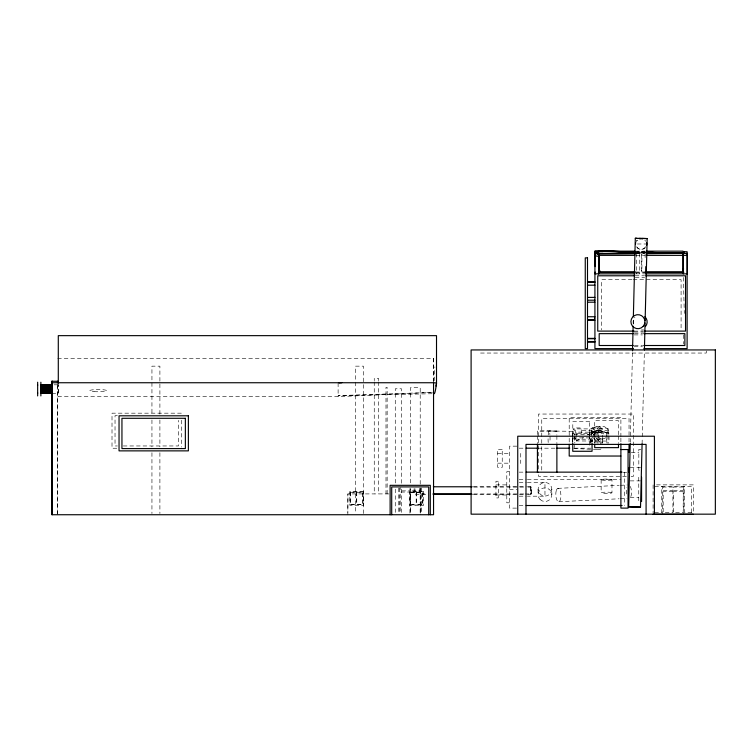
<?xml version="1.0" encoding="UTF-8"?>
<svg xmlns="http://www.w3.org/2000/svg" width="753" height="753" viewBox="0 0 753 753"><rect width="100%" height="100%" fill="white"/><g stroke="black" fill="none" stroke-linecap="round" stroke-linejoin="round"><path stroke-width="0.56" stroke-dasharray="3.77 2.82" d="M57.501 514.732L57.501 383.616M57.717 513.565L57.717 382.731M58.292 392.774L58.292 385.385M433.549 381.573L433.549 358.343L57.717 358.343M589.74 445.287L589.768 437.587M589.768 436.552L589.787 432.184L600.819 430.518A9.817 1.28 -89.8 0 1 602.372 431.431L602.579 433.37L591.689 432.307L593.835 434.905L591.689 432.184L589.787 432.184L589.59 439.206L572.374 439.206L572.374 434.293L589.59 434.293A11.709 5.487 70.6 0 0 589.966 437.126M595.049 443.122L595.077 435.479M595.086 434.387L595.086 432.203L596.997 432.203L601.581 443.272M596.96 443.122L596.988 435.479M596.988 434.387L596.997 432.203M347.839 514.732L347.98 493.912M606.871 435.554L606.796 441.06L576.205 440.947L576.252 437.634M576.271 436.533L576.327 432.128L606.918 432.25L606.89 434.453M602.447 443.122L602.551 435.545M630.261 442.331L632.492 352.018M633.188 323.875L633.301 319.187M642.093 443.799L642.234 437.935M642.262 436.759L644.38 351.143M434.161 380.773L434.886 366.89M419.703 488.349L419.986 493.94L427.111 493.959M590.06 443.103L591.199 435.46M591.369 434.368L591.689 432.184L601.459 428.937L573.617 428.871M590.559 443.272L595.086 432.203L591.689 432.184L600.819 430.518L581.514 430.481M420.108 493.959L420.419 488.452M530.912 487.059L531.016 493.959L531.034 487.078L525.076 487.059M576.205 440.947L583.547 437.54M589.844 434.632L595.086 432.203M572.374 439.206L577.749 437.672M587.434 434.914L589.59 434.293M537.426 434.613L537.426 431.083L547.713 430.82L556.881 431.121L556.881 434.641M556.881 431.121L537.426 431.083M596.649 426.697L601.308 426.217M598.004 439.432L602.654 438.943M591.679 432.184L602.372 431.431M557.841 488.358L619.164 485.365M620.321 485.309L627.258 484.97M558.886 501.724L619.051 498.787M620.208 498.731L627.145 498.392M58.292 382.995L58.292 396.652L338.116 396.652L433.549 392.351M432.391 392.388L338.116 395.617L434.189 393.697M636.803 253.733L644.945 253.676M637.377 243.991L645.867 243.991M636.04 251.154L645.443 251.154M645.123 251.577L641.34 251.577L641.34 272.04M635.956 253.385L644.389 253.385M635.937 255.361L645.236 255.361M641.34 270.449L641.914 270.449M635.758 272.04L645.123 272.04M635.946 272.257L645.302 272.257M635.946 273.847L645.603 273.847M635.193 275.786L644.559 275.786M635.259 277.443L644.653 277.443M632.059 279.692L601.703 279.692L601.703 329.946M633.226 279.692L681.089 279.692L681.089 329.946M641.396 329.946L643.73 329.946M634.026 331.104L643.391 331.104M634.29 332.035L643.683 332.035M634.403 333.645L642.62 333.645M634.233 334.897L642.422 334.897M634.403 345.505L642.62 345.505M634.233 346.314L642.422 346.314M54.047 384.811L58.292 384.811M51.929 393.348L58.292 393.348M181.351 413.171L112.009 413.171L112.009 448.242L117.892 448.242M117.383 415.665L115.03 415.665L115.03 445.964L117.383 445.964M123.257 445.964L178.442 445.964L178.442 420.325M516.84 446.153L509.536 446.153L509.536 508.115L516.84 508.115M519.194 448.186L523.9 448.186M538.009 448.186L555.658 448.186M574.483 448.186L590.945 448.186M640.925 449.353L638.826 449.353L638.826 470.296L640.925 470.296M631.287 452.402L638.826 452.402M497.677 453.334L509.536 453.334M497.677 463.17L509.536 463.17M630.214 467.293L640.925 467.293M509.536 471.707L506.788 471.707L506.788 502.797L509.536 502.797M519.175 472.14L523.853 472.14M623.22 472.404L626.703 472.404M626.411 476.301L538.508 476.301L538.508 473.948M631.099 476.301L633.442 476.301L633.442 414.046L538.508 414.046L538.508 472.771M519.175 479.708L526.206 479.708M527.373 479.708L620.896 479.708M630.195 480.885L641.575 480.885M519.184 482.306L526.215 482.306M527.382 482.306L544.965 482.306L544.965 496.189L527.382 496.189M495.945 484.894L509.536 484.894M656.55 484.876L693.287 484.876L693.287 514.299M654.696 486.466L691.696 486.466L691.696 514.299M473.336 486.777L526.253 486.777M527.429 486.777L530.959 486.777M473.703 487.059L523.909 487.059M509.536 489.591L516.84 489.591M409.877 492.255L422.819 492.255L422.819 504.839L409.877 504.839M350.474 492.406L356.404 492.406M356.762 492.406L362.692 492.406L362.692 504.265L356.762 504.265M410.234 492.613L416.164 492.613M416.522 492.613L422.452 492.613L422.452 504.472L416.522 504.472M388.953 493.912L347.839 493.912L347.839 512.426M473.806 493.959L524.013 493.959M525.18 493.959L531.016 493.959M414.112 488.65A3.746 0.489 -90 0 0 414.536 494.26L427.469 494.26M473.336 494.26L526.253 494.26M527.429 494.26L530.959 494.26M495.945 495.013L509.536 495.013M519.184 496.189L526.215 496.189M630.195 497.507L638.76 497.507M350.474 504.265L356.404 504.265M410.234 504.472L416.164 504.472M519.175 505.508L523.853 505.508M654.696 512.708L661.765 512.708L661.765 486.466L662.602 486.466L662.602 514.299M691.696 512.708L684.628 512.708L684.628 486.466M598.193 430.547L607.182 430.584M549.059 430.998L573.645 431.328M635.777 252.076L645.114 252.311M636.803 252.208L644.945 252.415M636.624 252.057L644.794 252.283M573.682 448.468L598.287 449.626M592.46 427.817L608.038 428.73M594.55 435.771L600.988 443.555L594.55 435.676M683.385 277.443L684.289 313.446M706.295 350.973L706.295 353.044L480.348 353.044L480.348 350.973M683.79 486.466L683.79 514.299M683.338 334.897L683.338 344.036M653.105 484.876L653.105 513.17M645.123 253.855L645.123 258.401M641.914 251.577L641.914 272.04M639.749 253.385L639.749 273.847M638.76 477.223L638.76 501.517M636.539 253.385L636.539 273.847M629.037 441.917L629.037 418.47L541.755 418.47L541.755 445.437M624.425 472.14L624.425 505.508M620.896 436.872L620.896 417.284L569.202 417.284L569.202 443.122M620.896 438.02L620.896 443.79M618.486 434.735L618.486 420.663L594.701 420.663L594.701 434.735M618.486 435.912L618.486 442.943M611.982 479.708A5.422 0.64 0 0 1 603.85 480.263A5.422 0.64 0 0 1 603.85 479.162A5.422 0.64 0 0 1 611.982 479.708L611.982 492.782A5.422 0.64 0 0 1 603.85 493.337A5.422 0.64 0 0 1 603.85 492.227A5.422 0.64 0 0 1 611.982 492.782M608.029 432.109A5.007 0.593 0 0 1 600.508 432.617A5.007 0.593 0 0 1 600.508 431.591A5.007 0.593 0 0 1 608.029 432.109L608.029 434.406M608.029 435.554L608.029 443.592M601.139 479.708L601.139 492.782M598.004 432.109L598.004 434.406M598.004 435.554L598.004 443.592M594.701 435.912L594.701 442.943M592.056 442.359L592.056 437.898L572.751 437.898L572.751 442.359M581.26 433.512L581.26 427.949L575.621 427.949L575.621 433.512M556.881 435.818L556.881 442.858M551.836 489.252A6.871 6.815 0 0 1 541.529 495.145A6.871 6.815 0 0 1 541.529 483.351A6.871 6.815 0 0 1 551.836 489.252L551.836 494.693M541.755 446.614L541.755 470.06M538.094 489.252L538.094 494.693M537.426 435.78L537.426 442.83M520.737 453.41L520.737 463.537M433.549 358.343L433.549 381.442M421.642 488.048L421.642 513.151M420.795 488.066L420.795 514.741M420.221 488.612L420.221 490.881L410.498 490.881L410.498 488.612M420.221 513.151L420.221 492.038L410.498 492.038L410.498 513.151M420.212 484.16L420.212 387.72L410.376 387.72L410.376 484.16M420.212 488.866L420.212 513.555M416.522 492.255L416.522 504.839M416.164 492.255L416.164 504.839M410.376 488.866L410.376 513.555M410.234 492.255L410.234 504.839M409.914 488.612L409.914 490.881L400.191 490.881L400.191 487.483M409.914 513.151L409.914 492.038L400.191 492.038L400.191 513.151M401.49 483.247L401.49 388.783L395.269 388.783L395.269 483.247M401.49 489.083L401.49 512.407M399.617 488.066L399.617 512.426M398.77 488.048L398.77 513.151M395.269 489.083L395.269 512.407M387.146 493.912L387.146 387.334L385.988 387.334L385.988 493.912M378.59 380.707L378.59 378.373L374.25 378.373L374.25 380.707M378.59 381.875L378.59 493.912M374.25 381.875L374.25 493.912M363.435 513.565L363.435 366.156L355.482 366.156L355.482 513.565M356.762 492.048L356.762 504.632M356.404 492.048L356.404 504.632M350.474 492.048L350.474 504.632M338.116 382.995L338.116 396.652M181.351 420.193L181.351 447.075M159.9 414.122L159.9 366.156L151.946 366.156L151.946 414.122M159.9 419.967L159.9 446.877M159.9 452.732L159.9 513.565M151.946 419.967L151.946 446.877M151.946 452.732L151.946 513.565M414.959 488.65A3.746 0.489 -90 0 1 414.536 494.26M645.641 246.702A5.422 5.422 0 0 1 636.247 246.702M636.247 241.271A5.422 5.422 0 0 1 637.113 240.151M644.775 240.151A5.422 5.422 0 0 1 645.641 241.271M645.208 247.822A5.422 5.422 0 0 1 636.68 246.702M636.68 241.271A5.422 5.422 0 0 1 637.546 240.151M633.48 324.101A7.022 7.012 -83.6 0 1 634.948 317.229M572.817 435.168A7.332 0.96 -89.8 0 1 574.473 434.81M574.567 436.552A7.332 0.96 -89.8 0 1 574.473 442.133M572.817 442.5A7.332 0.96 -89.8 0 1 572.685 438.867M548.203 434.97A7.558 0.988 -89.8 0 1 549.916 434.594M550.019 436.392A7.558 0.988 -89.8 0 1 549.916 442.152M548.203 442.529A7.558 0.988 -89.8 0 1 548.071 438.773M572.412 436.646A9.817 1.28 -89.8 0 1 573.457 429.022A9.817 1.28 -89.8 0 1 574.746 433.304M574.878 435.62A9.817 1.28 -89.8 0 1 574.774 443.112M574.586 445.221A9.817 1.28 -89.8 0 1 574.012 447.997M572.421 441.719A9.817 1.28 -89.8 0 1 572.384 437.493M602.72 435.686A9.817 1.28 -89.8 0 1 602.616 443.169M601.016 448.844A11.709 5.487 70.6 0 1 596.64 448.892M591.481 441.955A11.709 5.487 70.6 0 1 590.183 438.095M592.385 441.493A8.424 1.647 84.1 0 1 591.632 437.549M591.406 435.356A8.424 1.647 84.1 0 1 592.244 427.779A8.424 1.647 84.1 0 1 594.635 434.763M594.974 439.084A8.424 1.647 84.1 0 1 594.832 442.613M606.72 436.514A8.876 1.158 -89.8 0 1 607.737 428.768A8.876 1.158 -89.8 0 1 608.951 434.039M609.017 436.269A8.876 1.158 -89.8 0 1 608.782 442.858M606.937 443.056A8.876 1.158 -89.8 0 1 606.72 438.83M601.063 438.237A6.401 6.344 84 0 1 592.197 436.825M591.011 433.737A6.401 6.344 84 0 1 597.477 426.669A6.401 6.344 84 0 1 603.595 434.067M605.723 437.757A6.401 6.344 84 0 1 597.995 437.549M596.065 434.876A6.401 6.344 84 0 1 602.136 426.179A6.401 6.344 84 0 1 607.784 435.178M626.647 493.949A6.721 2.551 87.2 0 1 626.788 487.323M630.346 486.419A6.721 2.551 87.2 0 1 630.647 497.065M589.712 421.727L572.798 421.727L572.798 433.512L589.712 433.512L589.712 421.727M502.232 449.287L497.677 449.287L497.677 467.359L502.232 467.359L502.232 449.287M498.326 481.252L495.945 481.252L495.945 497.921L498.326 497.921L498.326 481.252M672.909 487.04L663.177 487.04L663.177 490.438L672.909 490.438L672.909 487.04M683.206 487.04L673.483 487.04L673.483 490.438L683.206 490.438L683.206 487.04M363.699 491.398L349.816 491.398L349.816 505.282L363.699 505.282L363.699 491.398M423.468 491.605L409.585 491.605L409.585 505.489L423.468 505.489L423.468 491.605M672.909 491.596L663.177 491.596L663.177 512.708L672.909 512.708L672.909 491.596M683.206 491.596L673.483 491.596L673.483 512.708L683.206 512.708L683.206 491.596M363.05 492.048L350.107 492.048L350.107 504.632L363.05 504.632L363.05 492.048M644.945 252.302L636.746 252.067L644.945 252.236M531.298 493.168A3.746 0.489 -90 0 0 531.081 486.899A3.746 0.489 -90 0 0 530.479 491.483A3.746 0.489 -90 0 0 531.298 493.168M94.04 391.626A8.462 1.101 0 0 0 106.728 390.666A8.462 1.101 0 0 0 94.04 389.706A8.462 1.101 0 0 0 94.04 391.626M556.213 490.768A6.721 2.551 87.2 0 0 558.218 501.667A6.721 2.551 87.2 0 0 560.665 492.688A6.721 2.551 87.2 0 0 556.213 490.768M540.108 499.512A6.871 6.815 0 0 0 551.601 496.453A6.871 6.815 0 0 0 543.186 488.113A6.871 6.815 0 0 0 540.108 499.512"/><path stroke-width="1.13" d="M37.65 395.927L37.65 382.232M40.869 395.927L40.869 382.232M51.929 381.272L51.929 514.741L433.549 514.732L433.549 382.74L51.929 382.74L51.929 381.272L57.802 381.272L58.103 382.919M52.145 514.732L52.145 381.272L52.145 382.731M58.292 382.995L58.292 335.65L436.514 335.65L436.514 383.748L436.015 386.073M634.233 507.014L628.67 506.835L630.233 443.498M632.52 350.851L633.132 326.218M633.358 316.834L635.306 238.259L647.156 238.56L645.133 320.656M628.67 506.835L640.521 507.136L642.093 443.799M644.408 349.976L645.067 322.999M683.489 268.162L683.329 273.847L683.329 251.728L687.113 251.728L687.113 348.611L643.937 348.611M594.926 254.043L599.604 251.154L634.61 252.048M596.762 253.036L600.423 251.022L635.57 251.982L600.423 251.022L596.357 251.681M537.426 444.006L537.426 472.178L537.896 472.112L526.196 472.14M339.038 382.929L341.796 382.731M597.251 254.025L635.636 253.742M646.102 253.667L682.162 253.394M633.433 348.611L594.926 348.611L594.926 251.154L634.873 251.154M646.611 251.154L683.046 251.154M599.19 251.577L602.974 251.577M594.926 253.385L634.798 253.385M646.667 253.385L687.113 253.385M597.054 254.043L599.19 254.043M598.71 255.361L634.77 255.361M646.403 255.361L687.113 255.361M599.19 270.449L599.765 270.449L599.765 272.04M599.19 272.04L635.485 272.04M645.123 272.04L683.498 272.04M594.926 272.257L595.501 272.257M634.788 272.257L598.513 272.257L598.513 273.847M645.302 272.257L683.903 272.257M594.926 273.847L635.052 273.847M645.481 273.847L687.113 273.847M634.026 275.786L597.741 275.786L597.741 331.104L634.026 331.104M645.735 275.786L685.522 275.786L685.522 331.104L644.559 331.104M587.5 281.782L594.926 281.782M587.5 282.366L594.926 282.366M587.5 285.18L594.926 285.18M587.5 297.388L594.926 297.388M587.5 300.193L594.926 300.193M587.5 302.198L594.926 302.198M587.5 316.74L594.926 316.749M587.5 319.554L594.569 319.554L594.569 316.74M587.5 320.289L594.926 320.289M633.226 333.645L599.19 333.645L599.19 345.505L633.226 345.505M643.787 333.645L684.872 333.645L684.872 345.505L643.787 345.505M587.5 338.379L594.926 338.379M587.5 338.737L594.926 338.737M587.5 341.542L594.926 341.542M587.5 342.144L594.926 342.144M40.869 384.962L51.929 384.962M40.869 386.063L51.929 386.063M40.869 386.948L51.929 386.948M40.869 387.974L51.929 387.974M40.869 389.085L51.929 389.085M40.869 390.186L51.929 390.186M40.869 391.212L51.929 391.212M40.869 392.097L51.929 392.097M40.869 393.198L51.929 393.198M526.243 448.186L538.009 448.186M556.834 448.186L569.776 448.186M620.896 449.55L628.058 449.55L628.058 508.115L620.896 508.115L620.896 443.79M620.896 456.036L569.202 456.036L569.202 444.289M556.599 472.14L622.091 472.14M433.351 486.777L472.159 486.777M432.947 493.959L471.472 493.959M433.351 494.26L472.159 494.26M526.196 505.508L622.091 505.508M653.105 514.299L693.287 514.299M646.281 252.34L683.611 253.3L646.112 252.264M594.926 251.154L599.576 251.267M604.235 251.389L624.002 251.888M655.411 252.679L682.162 253.356L645.961 252.321M641.594 238.381L647.156 238.56M639.335 238.39L640.859 238.437M634.967 506.957L640.521 507.136M646.112 252.34L682.434 253.385M600.423 251.022L635.457 252.02M636.774 238.325L635.306 238.259M433.549 382.731L436.514 382.995L435.836 387.983A41.641 2.711 -87 0 1 434.189 393.697M594.926 255.794L598.71 256.368M594.926 252.594L598.71 253.535M537.426 472.178L556.881 472.216L556.881 444.035M594.644 254.185L595.237 266.609M594.926 253.535L595.246 264.068M687.282 253.385L687.282 273.847M683.903 251.728L683.903 253.385M682.867 253.385L682.867 272.708M654.404 514.167L654.404 436.222L517.744 436.222L517.744 514.167M646.083 514.167L646.083 444.392L525.989 444.392L525.989 514.167M645.867 266.6L645.867 272.257M641.575 477.223L641.575 501.517M629.037 444.27L629.037 452.478M629.037 467.717L629.037 472.404M618.486 444.119L618.486 447.64L594.701 447.64L594.701 444.119M599.19 255.173L599.19 272.68M598.71 253.385L598.71 273.847M592.056 443.47L592.056 451.273L572.751 451.273L572.751 443.47M430.302 514.741L430.302 485.318L390.12 485.318L390.12 514.741M428.711 514.741L428.711 486.909L391.711 486.909L391.711 514.741M57.501 381.272L57.501 382.731M37.65 384.811L37.65 385.385M37.65 392.774L37.65 393.348M635.523 243.991A5.422 5.422 0 0 1 635.711 242.579M639.542 238.748A5.422 5.422 0 0 1 642.347 238.748M646.62 242.579A5.422 5.422 0 0 1 646.62 245.393M639.975 238.748A5.422 5.422 0 0 1 642.78 238.748M644.85 316.731A7.022 7.012 -83.6 0 1 645.34 326.651M587.5 257.865L585.26 257.865L585.26 348.611L587.5 348.611L587.5 257.865M715.35 349.938L471.105 349.938L471.105 514.167L715.35 514.167L715.35 349.938M51.929 384.811L40.869 384.811L40.869 385.385L51.929 385.385L51.929 384.811M51.929 392.774L40.869 392.774L40.869 393.348L51.929 393.348L51.929 392.774M188.382 415.807L119.04 415.807L119.04 450.868L188.382 450.868L188.382 415.807M185.36 418.291L121.948 418.291L121.948 448.59L185.36 448.59L185.36 418.291M643.118 326.397A7.022 7.012 -83.6 0 0 639.391 314.82A7.022 7.012 -83.6 0 0 631.249 323.846A7.022 7.012 -83.6 0 0 643.118 326.397"/></g></svg>
